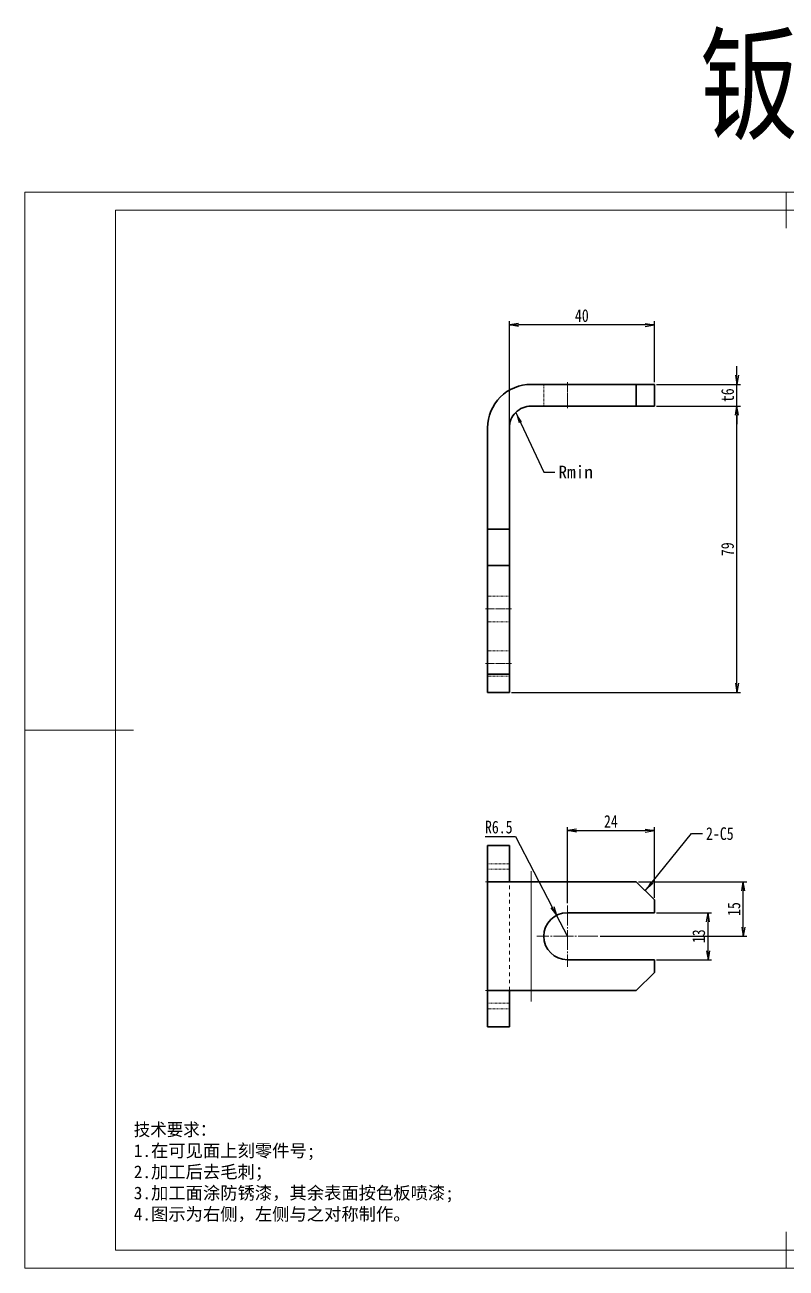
# Model space of a CAD drawing. Header units: millimetres. Extents: x -15766 to 80009, y -9701 to 15159.
# Drawn here: x -2984.3 to -2774.3, y 11134.1 to 11477.2 of the extents above; entities that cross this region are included whole.
import ezdxf

# ---------------------------------------------------------------- set-up
doc = ezdxf.new("R2010")
doc.units = ezdxf.units.MM
doc.linetypes.add('CENTER-HOKUTO_1', pattern=[16, 13, -1, 1, -1])
doc.linetypes.add('HIDDEN-HOKUTO_1', pattern=[2, 1, -1])
doc.layers.get('DEFPOINTS').update_dxf_attribs({"lineweight": 18})
for name, color, linetype, lineweight in [('AM_7', 2, 'CENTER-HOKUTO_1', 18), ('AM_HID', 1, 'HIDDEN-HOKUTO_1', 18), ('AM_VIS', 7, 'Continuous', 18), ('CDRAFT0', 7, 'Continuous', 18), ('DIM', 253, 'Continuous', 20), ('title_frame', 7, 'Continuous', 18), ('word_dim', 9, 'Continuous', 18), ('粗实线层_1', 7, 'Continuous', 15)]:
    doc.layers.add(name, color=color, linetype=linetype, lineweight=lineweight)
doc.styles.add('DIM', font='', dxfattribs={"width": 0.8})
doc.styles.get('DIM').set_extended_font_data('NSimSun')
doc.dimstyles.new('1-1', dxfattribs={"dimtxt": 3.5, "dimasz": 3, "dimexe": 1, "dimexo": 0, "dimgap": 1, "dimtad": 1, "dimdsep": 46, "dimtxsty": 'DIM', "dimblk": '_CAXARROW', "dimcen": 0, "dimdle": 6, "dimclrd": 256, "dimclre": 256, "dimclrt": 3, "dimazin": 2, "dimtfac": 0.707107, "dimtmove": 0, "dimatfit": 3, "dimfxl": 0, "dimfrac": 2, "dimtolj": 1, "dimarcsym": 0})
doc.dimstyles.new('1-1$0', dxfattribs={"dimtxt": 3.5, "dimasz": 2.5, "dimexe": 1, "dimexo": 0.625, "dimgap": 0.8, "dimtad": 1, "dimdsep": 46, "dimtxsty": 'DIM', "dimblk": 'OPEN', "dimcen": 0, "dimdle": 5, "dimclrd": 256, "dimclre": 256, "dimclrt": 3, "dimazin": 3, "dimtfac": 0.5, "dimtmove": 0, "dimatfit": 3, "dimldrblk": 'OPEN', "dimfxl": 0, "dimtolj": 1, "dimarcsym": 0})
doc.dimstyles.new('1-1$4', dxfattribs={"dimtxt": 3.5, "dimasz": 2.5, "dimexe": 1, "dimexo": 0.625, "dimgap": 0.8, "dimtad": 1, "dimtih": 1, "dimtoh": 1, "dimzin": 12, "dimdsep": 46, "dimtxsty": 'DIM', "dimblk": 'OPEN', "dimcen": 0, "dimdle": 5, "dimclrd": 256, "dimclre": 256, "dimclrt": 3, "dimazin": 3, "dimtfac": 0.5, "dimtmove": 0, "dimatfit": 3, "dimldrblk": 'OPEN', "dimfxl": 0, "dimtolj": 1, "dimarcsym": 0})

# ---------------------------------------------------------------- blocks, each defined once
blk = doc.blocks.new('*X3')
at = {"layer": 'CDRAFT0'}
for p, q in [((420, 297), (0, 297)), ((0, 297), (0, 0)), ((420, 0), (420, 297)), ((0, 0), (420, 0))]:
    blk.add_line(p, q, dxfattribs=at)
at = {"layer": '粗实线层_1'}
for p, q in [((210, 297), (210, 287)), ((415, 292), (25, 292)), ((25, 292), (25, 5)), ((415, 5), (415, 292)), ((0, 148.5), (30, 148.5)), ((420, 148.5), (410, 148.5)), ((210, 0), (210, 10)), ((25, 5), (415, 5))]:
    blk.add_line(p, q, dxfattribs=at)
blk = doc.blocks.new('_OPEN')
at = {"color": 0, "linetype": 'ByBlock', "lineweight": -2}
for p, q in [((-1, 0.166667), (0, 0)), ((-1, -0.166667), (0, 0)), ((0, 0), (-1, 0))]:
    blk.add_line(p, q, dxfattribs=at)
blk = doc.blocks.new('*D197')
at = {"layer": 'DEFPOINTS', "color": 0, "transparency": 16777216}
for p in [(-2810.7, 11378.02), (-2787.94, 11378.02), (-2810.7, 11372.02)]:
    blk.add_point(p, dxfattribs=at)
at = {"layer": 'DIM', "linetype": 'Continuous', "lineweight": -2, "transparency": 16777216}
for p, q in [((-2787.94, 11380.52), (-2787.94, 11383.02)), ((-2810.07, 11378.02), (-2786.94, 11378.02)), ((-2787.94, 11372.02), (-2787.94, 11378.02)), ((-2810.07, 11372.02), (-2786.94, 11372.02)), ((-2787.94, 11369.52), (-2787.94, 11367.02))]:
    blk.add_line(p, q, dxfattribs=at)
at = {"layer": 'DIM', "lineweight": -2, "transparency": 16777216, "xscale": 2.5, "yscale": 2.5, "zscale": 2.5}
for p, rotation in [((-2787.94, 11378.02), 270), ((-2787.94, 11372.02), 90)]:
    blk.add_blockref('_OPEN', p, dxfattribs=dict(at, rotation=rotation))
at = {"layer": 'DIM', "color": 3, "transparency": 16777216, "insert": (-2790.49, 11375.02), "char_height": 3.5, "attachment_point": 5, "rotation": 90, "style": 'DIM'}
blk.add_mtext('\\A1;t6', dxfattribs=at)
blk = doc.blocks.new('*D198')
at = {"layer": 'DEFPOINTS', "color": 0, "transparency": 16777216}
for p in [(-2810.7, 11372.02), (-2787.94, 11372.02), (-2850.7, 11293.02)]:
    blk.add_point(p, dxfattribs=at)
at = {"layer": 'DIM', "linetype": 'Continuous', "lineweight": -2, "transparency": 16777216}
for p, q in [((-2810.07, 11372.02), (-2786.94, 11372.02)), ((-2787.94, 11295.52), (-2787.94, 11369.52)), ((-2850.07, 11293.02), (-2786.94, 11293.02))]:
    blk.add_line(p, q, dxfattribs=at)
at = {"layer": 'DIM', "lineweight": -2, "transparency": 16777216, "xscale": 2.5, "yscale": 2.5, "zscale": 2.5}
for p, rotation in [((-2787.94, 11372.02), 90), ((-2787.94, 11293.02), 270)]:
    blk.add_blockref('_OPEN', p, dxfattribs=dict(at, rotation=rotation))
at = {"layer": 'DIM', "color": 3, "transparency": 16777216, "insert": (-2790.49, 11332.52), "char_height": 3.5, "attachment_point": 5, "rotation": 90, "style": 'DIM'}
blk.add_mtext('\\A1;79', dxfattribs=at)
blk = doc.blocks.new('*D199')
at = {"layer": 'DEFPOINTS', "color": 0, "transparency": 16777216}
for p in [(-2850.7, 11394.42), (-2810.7, 11378.02), (-2850.7, 11366.02)]:
    blk.add_point(p, dxfattribs=at)
at = {"layer": 'DIM', "linetype": 'Continuous', "lineweight": -2, "transparency": 16777216}
for p, q in [((-2850.7, 11366.65), (-2850.7, 11395.42)), ((-2813.2, 11394.42), (-2848.2, 11394.42)), ((-2810.7, 11378.65), (-2810.7, 11395.42))]:
    blk.add_line(p, q, dxfattribs=at)
at = {"layer": 'DIM', "lineweight": -2, "transparency": 16777216, "xscale": 2.5, "yscale": 2.5, "zscale": 2.5, "rotation": 180}
blk.add_blockref('_OPEN', (-2850.7, 11394.42), dxfattribs=at)
at = {"layer": 'DIM', "lineweight": -2, "transparency": 16777216, "xscale": 2.5, "yscale": 2.5, "zscale": 2.5}
blk.add_blockref('_OPEN', (-2810.7, 11394.42), dxfattribs=at)
at = {"layer": 'DIM', "color": 3, "transparency": 16777216, "insert": (-2830.7, 11396.97), "char_height": 3.5, "attachment_point": 5, "style": 'DIM'}
blk.add_mtext('\\A1;40', dxfattribs=at)
blk = doc.blocks.new('_CAXARROW')
blk.add_hatch(color=0).paths.add_polyline_path([(0, 0), (-1, 0.125), (-1, -0.125)], flags=0)
blk = doc.blocks.new('*D210')
at = {"layer": 'DEFPOINTS', "color": 0, "transparency": 16777216}
for p in [(-2815.7, 11240.71), (-2786.18, 11240.71), (-2826.25, 11225.71)]:
    blk.add_point(p, dxfattribs=at)
at = {"layer": 'DIM', "linetype": 'Continuous', "lineweight": -2, "transparency": 16777216}
for p, q in [((-2815.07, 11240.71), (-2785.18, 11240.71)), ((-2786.18, 11228.21), (-2786.18, 11238.21)), ((-2825.62, 11225.71), (-2785.18, 11225.71))]:
    blk.add_line(p, q, dxfattribs=at)
at = {"layer": 'DIM', "lineweight": -2, "transparency": 16777216, "xscale": 2.5, "yscale": 2.5, "zscale": 2.5}
for p, rotation in [((-2786.18, 11240.71), 90), ((-2786.18, 11225.71), 270)]:
    blk.add_blockref('_OPEN', p, dxfattribs=dict(at, rotation=rotation))
at = {"layer": 'DIM', "color": 3, "transparency": 16777216, "insert": (-2788.73, 11233.21), "char_height": 3.5, "attachment_point": 5, "rotation": 90, "style": 'DIM'}
blk.add_mtext('\\A1;15', dxfattribs=at)
blk = doc.blocks.new('*D211')
at = {"layer": 'DEFPOINTS', "color": 0, "transparency": 16777216}
for p in [(-2810.7, 11254.85), (-2810.7, 11235.71), (-2834.7, 11234.16)]:
    blk.add_point(p, dxfattribs=at)
at = {"layer": 'DIM', "linetype": 'Continuous', "lineweight": -2, "transparency": 16777216}
for p, q in [((-2834.7, 11234.79), (-2834.7, 11255.85)), ((-2810.7, 11236.34), (-2810.7, 11255.85)), ((-2832.2, 11254.85), (-2813.2, 11254.85))]:
    blk.add_line(p, q, dxfattribs=at)
at = {"layer": 'DIM', "lineweight": -2, "transparency": 16777216, "xscale": 2.5, "yscale": 2.5, "zscale": 2.5, "rotation": 180}
blk.add_blockref('_OPEN', (-2834.7, 11254.85), dxfattribs=at)
at = {"layer": 'DIM', "lineweight": -2, "transparency": 16777216, "xscale": 2.5, "yscale": 2.5, "zscale": 2.5}
blk.add_blockref('_OPEN', (-2810.7, 11254.85), dxfattribs=at)
at = {"layer": 'DIM', "color": 3, "transparency": 16777216, "insert": (-2822.7, 11257.4), "char_height": 3.5, "attachment_point": 5, "style": 'DIM'}
blk.add_mtext('\\A1;24', dxfattribs=at)
blk = doc.blocks.new('*D212')
at = {"layer": 'DEFPOINTS', "color": 0, "transparency": 16777216}
for p in [(-2810.7, 11232.21), (-2795.89, 11232.21), (-2810.7, 11219.21)]:
    blk.add_point(p, dxfattribs=at)
at = {"layer": 'DIM', "linetype": 'Continuous', "lineweight": -2, "transparency": 16777216}
for p, q in [((-2810.07, 11232.21), (-2794.89, 11232.21)), ((-2795.89, 11221.71), (-2795.89, 11229.71)), ((-2810.07, 11219.21), (-2794.89, 11219.21))]:
    blk.add_line(p, q, dxfattribs=at)
at = {"layer": 'DIM', "lineweight": -2, "transparency": 16777216, "xscale": 2.5, "yscale": 2.5, "zscale": 2.5}
for p, rotation in [((-2795.89, 11232.21), 90), ((-2795.89, 11219.21), 270)]:
    blk.add_blockref('_OPEN', p, dxfattribs=dict(at, rotation=rotation))
at = {"layer": 'DIM', "color": 3, "transparency": 16777216, "insert": (-2798.44, 11225.71), "char_height": 3.5, "attachment_point": 5, "rotation": 90, "style": 'DIM'}
blk.add_mtext('\\A1;13', dxfattribs=at)
blk = doc.blocks.new('*D213')
at = {"layer": 'DEFPOINTS', "color": 0, "transparency": 16777216}
for p in [(-2837.69, 11231.48), (-2834.7, 11225.71)]:
    blk.add_point(p, dxfattribs=at)
at = {"layer": 'DIM', "linetype": 'Continuous', "lineweight": -2, "transparency": 16777216}
for p, q in [((-2857.41, 11253.26), (-2849, 11253.26)), ((-2849, 11253.26), (-2838.85, 11233.7)), ((-2834.7, 11225.71), (-2837.69, 11231.48))]:
    blk.add_line(p, q, dxfattribs=at)
at = {"layer": 'DIM', "lineweight": -2, "transparency": 16777216, "xscale": 2.5, "yscale": 2.5, "zscale": 2.5, "rotation": 297.431906193733}
blk.add_blockref('_OPEN', (-2837.69, 11231.48), dxfattribs=at)
at = {"layer": 'DIM', "color": 3, "transparency": 16777216, "insert": (-2853.62, 11255.81), "char_height": 3.5, "attachment_point": 5, "style": 'DIM'}
blk.add_mtext('\\A1;R6.5', dxfattribs=at)

msp = doc.modelspace()

# ---------------------------------------------------------------- linework, layer by layer
at = {"color": 7, "lineweight": 13}
msp.add_line((-2844.69971, 11240.71083), (-2844.69971, 11210.71083), dxfattribs=at)
at = {"layer": 'AM_7', "color": 2, "lineweight": 13, "ltscale": 0.180017}
msp.add_line((-2834.69971, 11378.62239), (-2834.69971, 11371.4217), dxfattribs=at)
at = {"layer": 'AM_7', "color": 2, "lineweight": 13, "ltscale": 0.180005}
for p, q in [((-2857.2998, 11316.02229), (-2850.09961, 11316.02229)), ((-2857.2998, 11301.02229), (-2850.09961, 11301.02229)), ((-2857.2998, 11240.71083), (-2850.09961, 11240.71083)), ((-2857.2998, 11210.71083), (-2850.09961, 11210.71083))]:
    msp.add_line(p, q, dxfattribs=at)
at = {"layer": 'AM_7', "color": 2, "lineweight": 13}
msp.add_line((-2844.69971, 11243.71089), (-2844.69971, 11207.71028), dxfattribs=at)
at = {"layer": 'AM_7', "color": 2, "lineweight": 13, "ltscale": 0.422501}
msp.add_line((-2834.69971, 11234.16084), (-2834.69971, 11217.26081), dxfattribs=at)
at = {"layer": 'AM_7', "color": 2, "lineweight": 13, "ltscale": 0.42251}
msp.add_line((-2826.24951, 11225.71083), (-2843.1499, 11225.71083), dxfattribs=at)
at = {"layer": 'AM_HID', "color": 1, "lineweight": 13, "ltscale": 0.15}
for p, q in [((-2841.19971, 11378.02229), (-2841.19971, 11372.02229)), ((-2834.69971, 11372.02229), (-2834.69971, 11378.02229)), ((-2834.69971, 11372.02229), (-2834.69971, 11378.02229)), ((-2815.69971, 11372.02229), (-2815.69971, 11378.02229)), ((-2856.69971, 11338.02229), (-2850.69971, 11338.02229)), ((-2850.69971, 11328.02229), (-2856.69971, 11328.02229)), ((-2850.69971, 11319.52229), (-2856.69971, 11319.52229)), ((-2850.69971, 11312.52229), (-2856.69971, 11312.52229)), ((-2850.69971, 11304.52229), (-2856.69971, 11304.52229)), ((-2856.69971, 11298.02229), (-2850.69971, 11298.02229)), ((-2850.69971, 11297.52229), (-2856.69971, 11297.52229)), ((-2856.69971, 11245.71083), (-2850.69971, 11245.71083)), ((-2856.69971, 11244.21083), (-2850.69971, 11244.21083)), ((-2856.69971, 11244.21083), (-2850.69971, 11244.21083)), ((-2850.69971, 11240.71083), (-2856.69971, 11240.71083)), ((-2850.69971, 11240.71083), (-2856.69971, 11240.71083)), ((-2850.69971, 11240.71083), (-2856.69971, 11240.71083)), ((-2850.69971, 11240.71083), (-2856.69971, 11240.71083)), ((-2850.69971, 11210.71083), (-2856.69971, 11210.71083)), ((-2850.69971, 11210.71083), (-2856.69971, 11210.71083)), ((-2850.69971, 11210.71083), (-2856.69971, 11210.71083)), ((-2850.69971, 11210.71083), (-2856.69971, 11210.71083)), ((-2856.69971, 11207.21083), (-2850.69971, 11207.21083)), ((-2856.69971, 11207.21083), (-2850.69971, 11207.21083)), ((-2850.69971, 11205.71083), (-2856.69971, 11205.71083))]:
    msp.add_line(p, q, dxfattribs=at)
at = {"layer": 'AM_HID', "color": 1, "lineweight": 13}
for p, q in [((-2850.69971, 11210.71083), (-2850.69971, 11240.71083)), ((-2844.69971, 11210.71083), (-2844.69971, 11240.71083))]:
    msp.add_line(p, q, dxfattribs=at)
at = {"layer": 'AM_VIS', "color": 0, "lineweight": 35}
for p, q in [((-2815.69971, 11378.02229), (-2844.69971, 11378.02229)), ((-2844.69971, 11372.02229), (-2815.69971, 11372.02229)), ((-2856.69971, 11366.02229), (-2856.69971, 11338.02229)), ((-2850.69971, 11338.02229), (-2850.69971, 11366.02229)), ((-2856.69971, 11298.02229), (-2856.69971, 11328.02229)), ((-2850.69971, 11298.02229), (-2850.69971, 11328.02229)), ((-2856.69971, 11240.71083), (-2856.69971, 11210.71083)), ((-2815.69971, 11240.71083), (-2844.69971, 11240.71083)), ((-2834.69971, 11232.21083), (-2810.69971, 11232.21083)), ((-2810.69971, 11219.21083), (-2834.69971, 11219.21083)), ((-2815.69971, 11210.71083), (-2844.69971, 11210.71083))]:
    msp.add_line(p, q, dxfattribs=at)
at = {"layer": 'AM_VIS', "color": 0, "lineweight": 35, "ltscale": 0.15}
for p, q in [((-2815.69971, 11378.02229), (-2815.69971, 11372.02229)), ((-2810.69971, 11378.02229), (-2810.69971, 11372.02229)), ((-2856.69971, 11338.02229), (-2850.69971, 11338.02229)), ((-2850.69971, 11328.02229), (-2856.69971, 11328.02229)), ((-2850.69971, 11298.02229), (-2856.69971, 11298.02229)), ((-2850.69971, 11293.02229), (-2856.69971, 11293.02229)), ((-2850.69971, 11250.71083), (-2856.69971, 11250.71083)), ((-2850.69971, 11200.71083), (-2856.69971, 11200.71083))]:
    msp.add_line(p, q, dxfattribs=at)
at = {"layer": 'AM_VIS', "color": 0, "lineweight": 35, "ltscale": 0.125}
for p, q in [((-2810.69971, 11378.02229), (-2815.69971, 11378.02229)), ((-2810.69971, 11372.02229), (-2815.69971, 11372.02229)), ((-2856.69971, 11298.02229), (-2856.69971, 11293.02229)), ((-2850.69971, 11298.02229), (-2850.69971, 11293.02229))]:
    msp.add_line(p, q, dxfattribs=at)
at = {"layer": 'AM_VIS', "color": 0, "lineweight": 35, "ltscale": 0.25}
for p, q in [((-2856.69971, 11328.02229), (-2856.69971, 11338.02229)), ((-2850.69971, 11328.02229), (-2850.69971, 11338.02229)), ((-2856.69971, 11240.71083), (-2856.69971, 11250.71083)), ((-2850.69971, 11240.71083), (-2850.69971, 11250.71083)), ((-2856.69971, 11200.71083), (-2856.69971, 11210.71083)), ((-2850.69971, 11200.71083), (-2850.69971, 11210.71083))]:
    msp.add_line(p, q, dxfattribs=at)
at = {"layer": 'AM_VIS', "color": 0, "lineweight": 35, "ltscale": 0.3}
for p, q in [((-2856.69971, 11240.71083), (-2844.69971, 11240.71083)), ((-2856.69971, 11210.71083), (-2844.69971, 11210.71083))]:
    msp.add_line(p, q, dxfattribs=at)
at = {"layer": 'AM_VIS', "color": 0, "lineweight": 35, "ltscale": 0.176777}
for p, q in [((-2815.69971, 11240.71083), (-2810.69971, 11235.71083)), ((-2810.69971, 11215.71083), (-2815.69971, 11210.71083))]:
    msp.add_line(p, q, dxfattribs=at)
at = {"layer": 'AM_VIS', "color": 0, "lineweight": 35, "ltscale": 0.0875}
for p, q in [((-2810.69971, 11232.21083), (-2810.69971, 11235.71083)), ((-2810.69971, 11215.71083), (-2810.69971, 11219.21083))]:
    msp.add_line(p, q, dxfattribs=at)
at = {"layer": 'AM_VIS', "color": 0, "lineweight": 35}
for centre, radius, end in [((-2844.69971, 11366.02229), 12, 180.000005), ((-2844.69971, 11366.02229), 6, 180.000005), ((-2834.69971, 11225.71083), 6.5, 269.9999975)]:
    msp.add_arc(centre, radius, 90.0000025, end, dxfattribs=at)

# ---------------------------------------------------------------- block references
at = {"layer": 'title_frame'}
msp.add_blockref('*X3', (-2984.34587, 11134.10436), dxfattribs=at)

# ---------------------------------------------------------------- texts
at = {"layer": 'DIM', "insert": (-2798.18708, 11473.28948), "char_height": 25, "width": 104.980501, "attachment_point": 1, "style": 'DIM'}
msp.add_mtext('{\\C3;钣金}', dxfattribs=at)
at = {"layer": 'DIM', "color": 3, "insert": (-2837.16802, 11355.57262), "char_height": 3.5, "attachment_point": 1}
msp.add_mtext('\\A1;Rmin', dxfattribs=at)
at = {"layer": 'word_dim', "color": 3, "insert": (-2796.44755, 11255.78009), "char_height": 3.5, "attachment_point": 1, "style": 'DIM'}
msp.add_mtext('\\A1;2-C5', dxfattribs=at)
at = {"layer": 'word_dim', "linetype": 'Continuous', "ltscale": 4, "insert": (-2954.31149, 11174.10988), "char_height": 3.5, "width": 139.6035818, "attachment_point": 1}
msp.add_mtext('{\\C3;技术要求：\\P\\fNSimSun|b0|i0|c134|p49;1\\fSimSun|b0|i0|c134|p49;.在可见面上刻零件号;\\P2.加工后去毛刺；\\P3.加工面涂防锈漆，其余表面按色板喷漆;\\P\\fNSimSun|b0|i0|c134|p49;4\\fSimSun|b0|i0|c134|p49;.图示为右侧，左侧与之对称制作。\\P         }', dxfattribs=at)

# ---------------------------------------------------------------- dimensions: what is measured, and where the dimension line sits
at = {"layer": 'DIM'}
for base, p1, p2, picture, middle in [((-2850.69971, 11394.41849), (-2810.69971, 11378.02229), (-2850.69971, 11366.02229), '*D199', (-2830.69971, 11396.96849)), ((-2810.69971, 11254.85485), (-2834.69971, 11234.16084), (-2810.69971, 11235.71083), '*D211', (-2822.69971, 11257.40485))]:
    dim = msp.add_linear_dim(base=base, p1=p1, p2=p2, dimstyle='1-1$0', dxfattribs=at)
    dim.commit()
    dim.dimension.update_dxf_attribs({"geometry": picture, "text_midpoint": middle})
dim = msp.add_linear_dim(base=(-2787.9408, 11378.02229), p1=(-2810.69971, 11372.02229), p2=(-2810.69971, 11378.02229), angle=90, dimstyle='1-1$0', override={"dimpost": 't<>'}, dxfattribs=at)
dim.commit()
dim.dimension.update_dxf_attribs({"geometry": '*D197', "text_midpoint": (-2790.4908, 11375.02229)})
for base, p1, p2, picture, middle in [((-2787.9408, 11372.02229), (-2850.69971, 11293.02229), (-2810.69971, 11372.02229), '*D198', (-2790.4908, 11332.52229)), ((-2786.18144, 11240.71083), (-2826.24951, 11225.71083), (-2815.69971, 11240.71083), '*D210', (-2788.73144, 11233.21083)), ((-2795.89329, 11232.21083), (-2810.69971, 11219.21083), (-2810.69971, 11232.21083), '*D212', (-2798.44329, 11225.71083))]:
    dim = msp.add_linear_dim(base=base, p1=p1, p2=p2, angle=90, dimstyle='1-1$0', dxfattribs=at)
    dim.commit()
    dim.dimension.update_dxf_attribs({"geometry": picture, "text_midpoint": middle})
dim = msp.add_radius_dim(center=(-2834.69971, 11225.71083), mpoint=(-2837.69422, 11231.47996), dimstyle='1-1$4', dxfattribs=at)
dim.commit()
dim.dimension.update_dxf_attribs({"geometry": '*D213', "text_midpoint": (-2853.61723, 11253.26223), "dimtype": 164})

# ---------------------------------------------------------------- leaders
at = {"layer": 'DIM', "annotation_type": 0, "has_hookline": 1, "hookline_direction": 0, "text_width": 10.5}
msp.add_leader([(-2848.94235, 11370.26493), (-2841.16802, 11353.82262), (-2838.16802, 11353.82262)], dimstyle='1-1', override={"dimgap": 1, "dimtad": 0}, dxfattribs=at)
at = {"layer": 'word_dim', "annotation_type": 0, "has_hookline": 1, "hookline_direction": 0, "text_width": 7.55531}
msp.add_leader([(-2813.19971, 11238.21083), (-2800.44755, 11254.03009), (-2797.44755, 11254.03009)], dimstyle='1-1', override={"dimgap": 1, "dimtad": 0}, dxfattribs=at)

doc.saveas('drawing.dxf')
